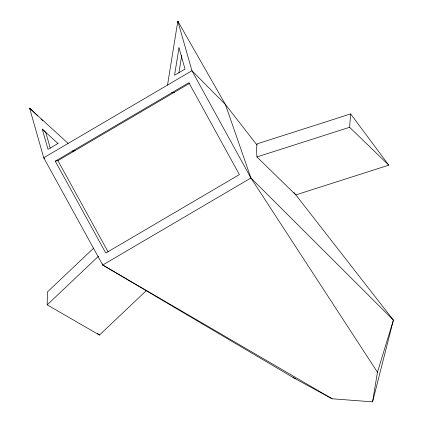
<?xml version="1.0" encoding="UTF-8"?>
<svg xmlns="http://www.w3.org/2000/svg" width="423" height="423" viewBox="0 0 423 423"><rect width="100%" height="100%" fill="white"/><g stroke="black" fill="none" stroke-linecap="round" stroke-linejoin="round"><path stroke-width="0.63" d="M146.744 290.199L99.463 335.037L47.202 304.856L47.36 292.013L93.71 248.058M388.785 165.16L349.615 127.291L350.662 113.93L257.004 143.899L256.565 149.446L256.935 156.944L295.82 194.903L388.785 165.16L350.662 113.93M167.529 85.071L177.813 21.15L225.401 104.476L257.015 145.057M178.934 72.714L181.716 55.455M68.14 143.423L29.605 108.172L43.728 157.758L102.715 265.02L294.397 378.252L332.166 398.789L372.568 401.85L377.453 372.198L393.395 320.126L293.927 192.444M372.568 401.85L393.395 320.126L250.924 177.998L191.942 70.736L177.813 21.15L178.12 22.435M47.202 304.856L98.501 256.201M57.967 143.497L48.021 149.335L42.263 129.131L58.099 143.64M55.254 161.163L188.87 82.707L239.397 174.593L105.782 253.044L55.254 161.163L57.919 160.655L189.879 83.178M102.281 263.772L102.715 265.02L250.924 177.998L225.401 104.476L191.942 70.736L43.728 157.758L44.658 158.694M256.935 156.944L349.615 127.291M171.754 92.759L174.419 92.251M72.37 151.111L75.035 150.604M295.661 378.633L294.397 378.252L292.896 376.962M102.715 265.02L332.166 398.789M97.438 333.366L99.463 335.037M42.263 129.131L45.732 132.325L50.226 148.108M37.71 115.939L29.605 108.172L30.255 109.314M41.047 119.138L42.956 120.962M250.924 177.998L377.453 372.198M57.919 160.655L108.124 251.96M178.971 47.788L174.546 75.273L185.041 69.108L178.971 47.788"/></g></svg>
